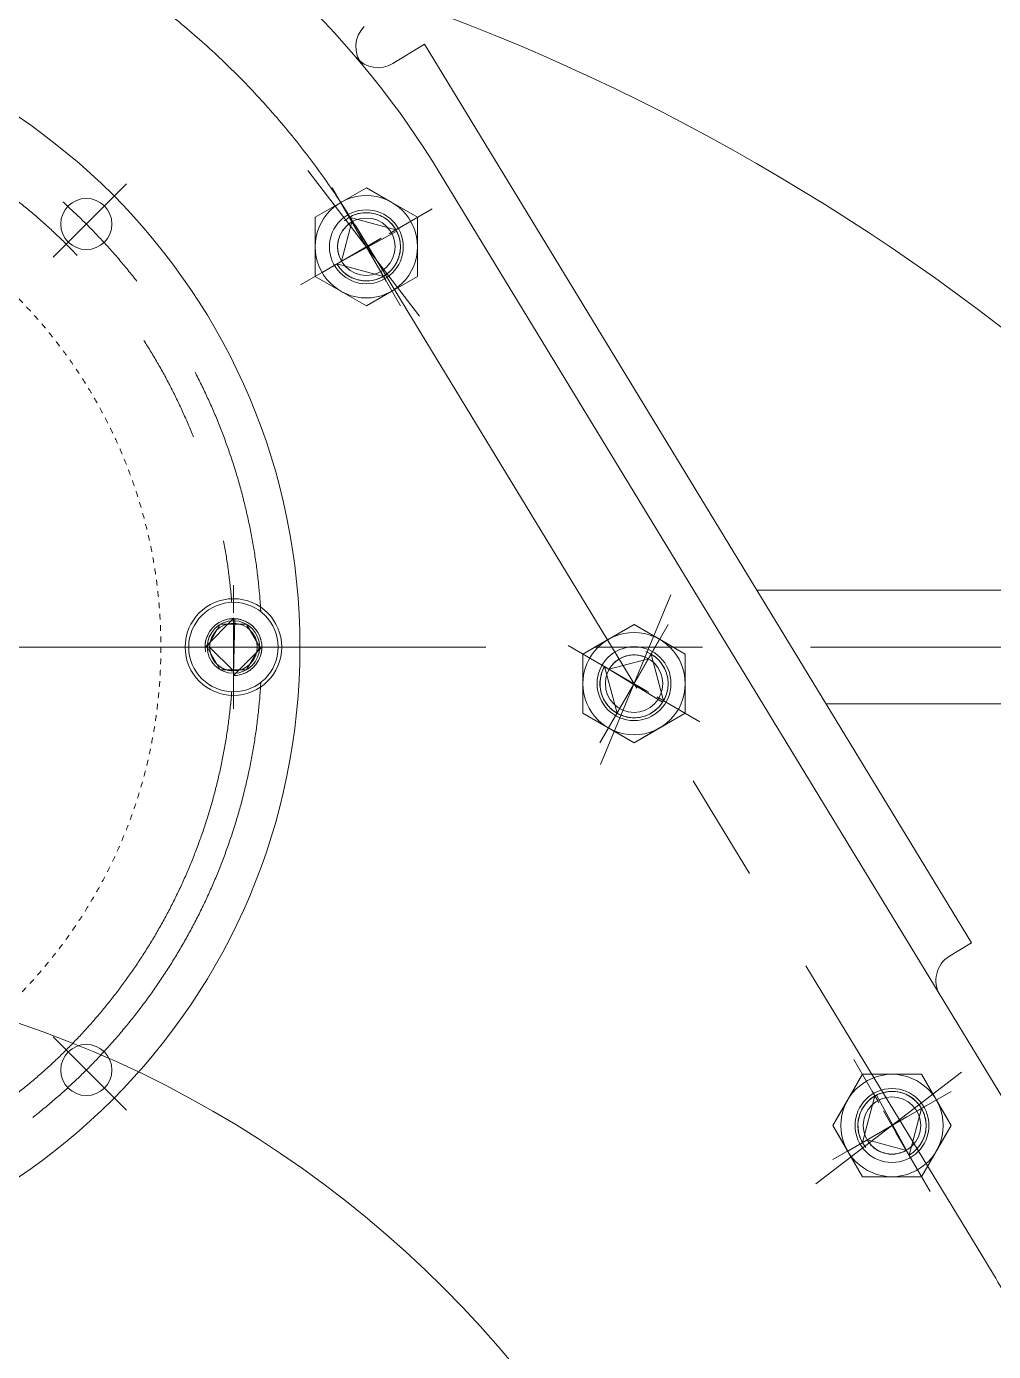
# Model space of a CAD drawing. Header units: millimetres. Extents: x 2 to 671028, y -1 to 511258.
# Drawn here: x 104835 to 109157, y 97864 to 103782 of the extents above; entities that cross this region are included whole.
import ezdxf

# ---------------------------------------------------------------- set-up
doc = ezdxf.new("R2010")
doc.units = ezdxf.units.MM
doc.header["$LTSCALE"] = 25.4
doc.set_wipeout_variables(frame=1)
for name, pattern in [('ACAD_ISO02W100', [15, 12, -3]), ('CENTER', [50.8, 31.75, -6.35, 6.35, -6.35]), ('点画线', [18, 12, -2, 2, -2]), ('虚线', [2, 1, -1])]:
    doc.linetypes.add(name, pattern=pattern)
for name, color, linetype, lineweight in [('CAXA1', 5, 'CENTER', 5), ('EB0', 7, 'Continuous', 5), ('中心线层', 5, 'CENTER', 5), ('细实线层', 7, 'Continuous', 5), ('虚线层', 6, 'ACAD_ISO02W100', 5)]:
    doc.layers.add(name, color=color, linetype=linetype, lineweight=lineweight)

msp = doc.modelspace()

# ---------------------------------------------------------------- linework, layer by layer
at = {"color": 7, "lineweight": 5}
for p, q in [((106614.33, 103703.05), (106472.24, 103616.56)), ((106614.33, 103703.05), (109057.74, 99689.28)), ((106684.53, 103123.71), (109505.07, 98490.8)), ((106353.88, 103061.98), (106125.28, 102930)), ((106239.58, 102995.99), (106353.88, 103061.98)), ((106353.88, 103061.98), (106353.88, 103061.98)), ((106353.88, 103061.98), (106468.18, 102995.99)), ((106582.48, 102930), (106353.88, 103061.98)), ((106125.28, 102930), (106239.58, 102995.99)), ((106239.58, 102995.99), (106239.58, 102995.99)), ((106468.18, 102995.99), (106468.18, 102995.99)), ((106468.18, 102995.99), (106582.48, 102930)), ((106125.28, 102798.02), (106125.28, 102930)), ((106125.28, 102930), (106125.28, 102930)), ((106125.28, 102930), (106125.28, 102666.04)), ((106284.69, 102933.81), (106277.68, 102930)), ((106289.71, 102909.17), (106277.68, 102930)), ((106277.68, 102930), (106485.86, 102874.22)), ((106277.68, 102930), (106430.08, 102666.04)), ((106291.89, 102937.24), (106284.69, 102933.81)), ((106299.26, 102940.3), (106291.89, 102937.24)), ((106306.79, 102942.96), (106299.26, 102940.3)), ((106314.44, 102945.23), (106306.79, 102942.96)), ((106322.19, 102947.09), (106314.44, 102945.23)), ((106330.04, 102948.54), (106322.19, 102947.09)), ((106337.95, 102949.58), (106330.04, 102948.54)), ((106345.9, 102950.21), (106337.95, 102949.58)), ((106353.88, 102950.42), (106345.9, 102950.21)), ((106361.86, 102950.21), (106353.88, 102950.42)), ((106369.81, 102949.58), (106361.86, 102950.21)), ((106377.72, 102948.54), (106369.81, 102949.58)), ((106385.57, 102947.09), (106377.72, 102948.54)), ((106393.32, 102945.23), (106385.57, 102947.09)), ((106400.97, 102942.96), (106393.32, 102945.23)), ((106408.49, 102940.3), (106400.97, 102942.96)), ((106415.87, 102937.24), (106408.49, 102940.3)), ((106423.07, 102933.81), (106415.87, 102937.24)), ((106430.08, 102930), (106423.07, 102933.81)), ((106436.88, 102925.83), (106430.08, 102930)), ((106443.46, 102921.31), (106436.88, 102925.83)), ((106449.79, 102916.46), (106443.46, 102921.31)), ((106455.85, 102911.27), (106449.79, 102916.46)), ((106582.48, 102930), (106582.48, 102930)), ((106582.48, 102930), (106582.48, 102798.02)), ((106582.48, 102666.04), (106582.48, 102930)), ((106489.67, 102867.21), (106221.9, 102721.82)), ((106239.53, 102856.28), (106236.63, 102850.22)), ((106242.73, 102862.19), (106239.53, 102856.28)), ((106242.73, 102733.85), (106289.71, 102909.17)), ((106242.73, 102733.85), (106289.71, 102909.17)), ((106246.24, 102867.92), (106242.73, 102862.19)), ((106250.05, 102873.46), (106246.24, 102867.92)), ((106254.14, 102878.79), (106250.05, 102873.46)), ((106258.5, 102883.9), (106254.14, 102878.79)), ((106263.13, 102888.77), (106258.5, 102883.9)), ((106268, 102893.4), (106263.13, 102888.77)), ((106273.11, 102897.76), (106268, 102893.4)), ((106278.44, 102901.85), (106273.11, 102897.76)), ((106283.98, 102905.66), (106278.44, 102901.85)), ((106289.71, 102909.17), (106283.98, 102905.66)), ((106461.64, 102905.78), (106455.85, 102911.27)), ((106467.13, 102899.99), (106461.64, 102905.78)), ((106472.32, 102893.93), (106467.13, 102899.99)), ((106477.17, 102887.6), (106472.32, 102893.93)), ((106481.69, 102881.02), (106477.17, 102887.6)), ((106485.86, 102874.22), (106481.69, 102881.02)), ((106493.1, 102860.01), (106489.67, 102867.21)), ((106496.16, 102852.63), (106493.1, 102860.01)), ((106125.28, 102666.04), (106125.28, 102798.02)), ((106125.28, 102798.02), (106125.28, 102798.02)), ((106225.71, 102804.74), (106225.54, 102798.02)), ((106225.54, 102798.02), (106225.71, 102791.3)), ((106226.24, 102811.43), (106225.71, 102804.74)), ((106227.12, 102818.1), (106226.24, 102811.43)), ((106228.34, 102824.7), (106227.12, 102818.1)), ((106229.91, 102831.24), (106228.34, 102824.7)), ((106231.82, 102837.68), (106229.91, 102831.24)), ((106234.06, 102844.01), (106231.82, 102837.68)), ((106236.63, 102850.22), (106234.06, 102844.01)), ((106498.82, 102845.11), (106496.16, 102852.63)), ((106501.09, 102837.46), (106498.82, 102845.11)), ((106502.95, 102829.71), (106501.09, 102837.46)), ((106504.4, 102821.86), (106502.95, 102829.71)), ((106505.44, 102813.95), (106504.4, 102821.86)), ((106506.07, 102806), (106505.44, 102813.95)), ((106506.28, 102798.02), (106506.07, 102806)), ((106506.07, 102790.04), (106506.28, 102798.02)), ((106582.48, 102798.02), (106582.48, 102798.02)), ((106582.48, 102798.02), (106582.48, 102666.04)), ((106225.71, 102791.3), (106226.24, 102784.6)), ((106226.24, 102784.6), (106227.12, 102777.94)), ((106227.12, 102777.94), (106228.34, 102771.34)), ((106228.34, 102771.34), (106229.91, 102764.8)), ((106229.91, 102764.8), (106231.82, 102758.36)), ((106231.82, 102758.36), (106234.06, 102752.03)), ((106234.06, 102752.03), (106236.63, 102745.82)), ((106236.63, 102745.82), (106239.53, 102739.75)), ((106239.53, 102739.75), (106242.73, 102733.85)), ((106489.67, 102728.83), (106493.1, 102736.03)), ((106493.1, 102736.03), (106496.16, 102743.4)), ((106496.16, 102743.4), (106498.82, 102750.93)), ((106498.82, 102750.93), (106501.09, 102758.58)), ((106501.09, 102758.58), (106502.95, 102766.33)), ((106502.95, 102766.33), (106504.4, 102774.18)), ((106504.4, 102774.18), (106505.44, 102782.09)), ((106505.44, 102782.09), (106506.07, 102790.04)), ((106221.9, 102721.82), (106242.73, 102733.85)), ((106221.9, 102721.82), (106226.07, 102715.02)), ((106430.08, 102666.04), (106221.9, 102721.82)), ((106226.07, 102715.02), (106230.59, 102708.44)), ((106230.59, 102708.44), (106235.44, 102702.11)), ((106235.44, 102702.11), (106240.62, 102696.04)), ((106240.62, 102696.04), (106246.12, 102690.26)), ((106246.12, 102690.26), (106251.9, 102684.76)), ((106251.9, 102684.76), (106257.97, 102679.58)), ((106257.97, 102679.58), (106264.3, 102674.73)), ((106443.46, 102674.73), (106449.79, 102679.58)), ((106449.79, 102679.58), (106455.85, 102684.76)), ((106455.85, 102684.76), (106461.64, 102690.26)), ((106461.64, 102690.26), (106467.13, 102696.04)), ((106467.13, 102696.04), (106472.32, 102702.11)), ((106472.32, 102702.11), (106477.17, 102708.44)), ((106477.17, 102708.44), (106481.69, 102715.02)), ((106481.69, 102715.02), (106485.86, 102721.82)), ((106485.86, 102721.82), (106489.67, 102728.83)), ((106239.58, 102600.05), (106125.28, 102666.04)), ((106125.28, 102666.04), (106125.28, 102666.04)), ((106125.28, 102666.04), (106353.88, 102534.05)), ((106264.3, 102674.73), (106270.88, 102670.21)), ((106270.88, 102670.21), (106277.68, 102666.04)), ((106277.68, 102666.04), (106284.69, 102662.23)), ((106284.69, 102662.23), (106291.89, 102658.8)), ((106291.89, 102658.8), (106299.26, 102655.74)), ((106299.26, 102655.74), (106306.79, 102653.08)), ((106306.79, 102653.08), (106314.44, 102650.81)), ((106314.44, 102650.81), (106322.19, 102648.95)), ((106322.19, 102648.95), (106330.04, 102647.5)), ((106330.04, 102647.5), (106337.95, 102646.45)), ((106337.95, 102646.45), (106345.9, 102645.83)), ((106345.9, 102645.83), (106353.88, 102645.62)), ((106353.88, 102534.05), (106582.48, 102666.04)), ((106353.88, 102645.62), (106361.86, 102645.83)), ((106361.86, 102645.83), (106369.81, 102646.45)), ((106369.81, 102646.45), (106377.72, 102647.5)), ((106377.72, 102647.5), (106385.57, 102648.95)), ((106385.57, 102648.95), (106393.32, 102650.81)), ((106393.32, 102650.81), (106400.97, 102653.08)), ((106400.97, 102653.08), (106408.49, 102655.74)), ((106408.49, 102655.74), (106415.87, 102658.8)), ((106415.87, 102658.8), (106423.07, 102662.23)), ((106423.07, 102662.23), (106430.08, 102666.04)), ((106430.08, 102666.04), (106436.88, 102670.21)), ((106436.88, 102670.21), (106443.46, 102674.73)), ((106582.48, 102666.04), (106468.18, 102600.05)), ((106582.48, 102666.04), (106582.48, 102666.04)), ((106353.88, 102534.05), (106239.58, 102600.05)), ((106239.58, 102600.05), (106239.58, 102600.05)), ((106468.18, 102600.05), (106353.88, 102534.05)), ((106353.88, 102534.05), (106353.88, 102534.05)), ((113364.09, 101264.37), (108098.9, 101264.37)), ((107550.26, 101110.93), (107321.66, 100978.95)), ((107435.96, 101044.94), (107550.26, 101110.93)), ((107550.26, 101110.93), (107550.26, 101110.93)), ((107550.26, 101110.93), (107664.56, 101044.94)), ((107778.86, 100978.95), (107550.26, 101110.93)), ((107321.66, 100978.95), (107435.96, 101044.94)), ((107435.96, 101044.94), (107435.96, 101044.94)), ((107664.56, 101044.94), (107664.56, 101044.94)), ((107664.56, 101044.94), (107778.86, 100978.95)), ((107321.66, 100846.97), (107321.66, 100978.95)), ((107321.66, 100978.95), (107321.66, 100978.95)), ((107321.66, 100978.95), (107321.66, 100714.99)), ((107626.46, 100978.95), (107474.06, 100714.99)), ((107491.99, 100961.32), (107486.09, 100958.12)), ((107498.06, 100964.21), (107491.99, 100961.32)), ((107504.27, 100966.79), (107498.06, 100964.21)), ((107510.6, 100969.03), (107504.27, 100966.79)), ((107517.04, 100970.94), (107510.6, 100969.03)), ((107523.58, 100972.51), (107517.04, 100970.94)), ((107530.18, 100973.73), (107523.58, 100972.51)), ((107536.84, 100974.61), (107530.18, 100973.73)), ((107543.54, 100975.13), (107536.84, 100974.61)), ((107550.26, 100975.31), (107543.54, 100975.13)), ((107556.98, 100975.13), (107550.26, 100975.31)), ((107563.67, 100974.61), (107556.98, 100975.13)), ((107570.34, 100973.73), (107563.67, 100974.61)), ((107576.94, 100972.51), (107570.34, 100973.73)), ((107583.48, 100970.94), (107576.94, 100972.51)), ((107589.92, 100969.03), (107583.48, 100970.94)), ((107596.25, 100966.79), (107589.92, 100969.03)), ((107602.46, 100964.21), (107596.25, 100966.79)), ((107608.52, 100961.32), (107602.46, 100964.21)), ((107614.43, 100958.12), (107608.52, 100961.32)), ((107614.43, 100958.12), (107626.46, 100978.95)), ((107626.46, 100978.95), (107682.24, 100770.77)), ((107633.26, 100974.78), (107626.46, 100978.95)), ((107639.84, 100970.26), (107633.26, 100974.78)), ((107646.17, 100965.41), (107639.84, 100970.26)), ((107652.23, 100960.23), (107646.17, 100965.41)), ((107658.02, 100954.73), (107652.23, 100960.23)), ((107778.86, 100978.95), (107778.86, 100978.95)), ((107778.86, 100978.95), (107778.86, 100846.97)), ((107778.86, 100714.99), (107778.86, 100978.95)), ((107407.98, 100901.59), (107405.32, 100894.06)), ((107411.04, 100908.96), (107407.98, 100901.59)), ((107414.47, 100916.16), (107411.04, 100908.96)), ((107418.28, 100923.17), (107414.47, 100916.16)), ((107474.06, 100714.99), (107418.28, 100923.17)), ((107418.28, 100923.17), (107439.11, 100911.14)), ((107678.07, 100763.97), (107418.28, 100923.17)), ((107439.11, 100911.14), (107614.43, 100958.12)), ((107439.11, 100911.14), (107614.43, 100958.12)), ((107442.62, 100916.87), (107439.11, 100911.14)), ((107446.43, 100922.41), (107442.62, 100916.87)), ((107450.52, 100927.74), (107446.43, 100922.41)), ((107454.88, 100932.85), (107450.52, 100927.74)), ((107459.51, 100937.72), (107454.88, 100932.85)), ((107464.38, 100942.35), (107459.51, 100937.72)), ((107469.49, 100946.71), (107464.38, 100942.35)), ((107474.82, 100950.8), (107469.49, 100946.71)), ((107480.36, 100954.61), (107474.82, 100950.8)), ((107486.09, 100958.12), (107480.36, 100954.61)), ((107663.51, 100948.95), (107658.02, 100954.73)), ((107668.7, 100942.88), (107663.51, 100948.95)), ((107673.55, 100936.55), (107668.7, 100942.88)), ((107678.07, 100929.97), (107673.55, 100936.55)), ((107682.24, 100923.17), (107678.07, 100929.97)), ((107686.05, 100916.16), (107682.24, 100923.17)), ((107689.48, 100908.96), (107686.05, 100916.16)), ((107692.54, 100901.59), (107689.48, 100908.96)), ((107695.2, 100894.06), (107692.54, 100901.59)), ((107321.66, 100714.99), (107321.66, 100846.97)), ((107321.66, 100846.97), (107321.66, 100846.97)), ((107398.07, 100854.95), (107397.86, 100846.97)), ((107397.86, 100846.97), (107398.07, 100838.99)), ((107398.69, 100862.9), (107398.07, 100854.95)), ((107399.74, 100870.81), (107398.69, 100862.9)), ((107401.19, 100878.66), (107399.74, 100870.81)), ((107403.05, 100886.41), (107401.19, 100878.66)), ((107405.32, 100894.06), (107403.05, 100886.41)), ((107697.47, 100886.41), (107695.2, 100894.06)), ((107699.33, 100878.66), (107697.47, 100886.41)), ((107700.78, 100870.81), (107699.33, 100878.66)), ((107701.82, 100862.9), (107700.78, 100870.81)), ((107702.45, 100854.95), (107701.82, 100862.9)), ((107702.66, 100846.97), (107702.45, 100854.95)), ((107702.45, 100838.99), (107702.66, 100846.97)), ((107778.86, 100846.97), (107778.86, 100846.97)), ((107778.86, 100846.97), (107778.86, 100714.99)), ((107398.07, 100838.99), (107398.69, 100831.04)), ((107398.69, 100831.04), (107399.74, 100823.13)), ((107399.74, 100823.13), (107401.19, 100815.28)), ((107401.19, 100815.28), (107403.05, 100807.53)), ((107403.05, 100807.53), (107405.32, 100799.88)), ((107405.32, 100799.88), (107407.98, 100792.35)), ((107407.98, 100792.35), (107411.04, 100784.98)), ((107411.04, 100784.98), (107414.47, 100777.78)), ((107686.05, 100777.78), (107689.48, 100784.98)), ((107689.48, 100784.98), (107692.54, 100792.35)), ((107692.54, 100792.35), (107695.2, 100799.88)), ((107695.2, 100799.88), (107697.47, 100807.53)), ((107697.47, 100807.53), (107699.33, 100815.28)), ((107699.33, 100815.28), (107700.78, 100823.13)), ((107700.78, 100823.13), (107701.82, 100831.04)), ((107701.82, 100831.04), (107702.45, 100838.99)), ((107414.47, 100777.78), (107418.28, 100770.77)), ((107418.28, 100770.77), (107422.45, 100763.97)), ((107422.45, 100763.97), (107426.97, 100757.39)), ((107426.97, 100757.39), (107431.82, 100751.06)), ((107431.82, 100751.06), (107437, 100744.99)), ((107437, 100744.99), (107442.5, 100739.21)), ((107442.5, 100739.21), (107448.28, 100733.71)), ((107448.28, 100733.71), (107454.35, 100728.53)), ((107454.35, 100728.53), (107460.68, 100723.68)), ((107460.68, 100723.68), (107467.26, 100719.16)), ((107633.26, 100719.16), (107639.84, 100723.68)), ((107639.84, 100723.68), (107646.17, 100728.53)), ((107646.17, 100728.53), (107652.23, 100733.71)), ((107652.23, 100733.71), (107658.02, 100739.21)), ((107658.02, 100739.21), (107663.51, 100744.99)), ((107663.51, 100744.99), (107668.7, 100751.06)), ((107668.7, 100751.06), (107673.55, 100757.39)), ((107673.55, 100757.39), (107678.07, 100763.97)), ((107682.24, 100770.77), (107686.05, 100777.78)), ((113364.09, 100756.37), (108408.14, 100756.37)), ((107435.96, 100649), (107321.66, 100714.99)), ((107321.66, 100714.99), (107321.66, 100714.99)), ((107321.66, 100714.99), (107550.26, 100583.01)), ((107467.26, 100719.16), (107474.06, 100714.99)), ((107474.06, 100714.99), (107481.07, 100711.18)), ((107481.07, 100711.18), (107488.27, 100707.75)), ((107488.27, 100707.75), (107495.64, 100704.69)), ((107495.64, 100704.69), (107503.17, 100702.03)), ((107503.17, 100702.03), (107510.82, 100699.76)), ((107510.82, 100699.76), (107518.57, 100697.9)), ((107518.57, 100697.9), (107526.42, 100696.45)), ((107526.42, 100696.45), (107534.33, 100695.4)), ((107534.33, 100695.4), (107542.28, 100694.78)), ((107542.28, 100694.78), (107550.26, 100694.57)), ((107550.26, 100583.01), (107778.86, 100714.99)), ((107550.26, 100694.57), (107558.24, 100694.78)), ((107558.24, 100694.78), (107566.19, 100695.4)), ((107566.19, 100695.4), (107574.1, 100696.45)), ((107574.1, 100696.45), (107581.95, 100697.9)), ((107581.95, 100697.9), (107589.7, 100699.76)), ((107589.7, 100699.76), (107597.35, 100702.03)), ((107597.35, 100702.03), (107604.87, 100704.69)), ((107604.87, 100704.69), (107612.25, 100707.75)), ((107612.25, 100707.75), (107619.45, 100711.18)), ((107619.45, 100711.18), (107626.46, 100714.99)), ((107626.46, 100714.99), (107633.26, 100719.16)), ((107778.86, 100714.99), (107664.56, 100649)), ((107778.86, 100714.99), (107778.86, 100714.99)), ((107550.26, 100583.01), (107435.96, 100649)), ((107664.56, 100649), (107550.26, 100583.01)), ((107664.56, 100649), (107664.56, 100649)), ((107550.26, 100583.01), (107550.26, 100583.01)), ((109057.74, 99689.28), (108960.12, 99629.86)), ((108570.98, 99102.07), (108439, 98873.47)), ((108504.99, 98987.77), (108570.98, 99102.07)), ((108570.98, 99102.07), (108570.98, 99102.07)), ((108570.98, 99102.07), (108702.97, 99102.07)), ((108834.95, 99102.07), (108570.98, 99102.07)), ((108702.97, 99102.07), (108702.97, 99102.07)), ((108702.97, 99102.07), (108834.95, 99102.07)), ((108834.95, 99102.07), (108834.95, 99102.07)), ((108834.95, 99102.07), (108900.94, 98987.77)), ((108966.93, 98873.47), (108834.95, 99102.07)), ((108640.98, 99012.7), (108633.78, 99009.26)), ((108633.78, 99009.26), (108779.17, 98741.49)), ((108648.35, 99015.75), (108640.98, 99012.7)), ((108655.87, 99018.41), (108648.35, 99015.75)), ((108663.52, 99020.68), (108655.87, 99018.41)), ((108671.28, 99022.54), (108663.52, 99020.68)), ((108679.13, 99024), (108671.28, 99022.54)), ((108687.04, 99025.04), (108679.13, 99024)), ((108694.99, 99025.66), (108687.04, 99025.04)), ((108702.97, 99025.87), (108694.99, 99025.66)), ((108710.94, 99025.66), (108702.97, 99025.87)), ((108718.9, 99025.04), (108710.94, 99025.66)), ((108726.81, 99024), (108718.9, 99025.04)), ((108734.65, 99022.54), (108726.81, 99024)), ((108742.41, 99020.68), (108734.65, 99022.54)), ((108750.06, 99018.41), (108742.41, 99020.68)), ((108757.58, 99015.75), (108750.06, 99018.41)), ((108764.95, 99012.7), (108757.58, 99015.75)), ((108772.16, 99009.26), (108764.95, 99012.7)), ((108779.17, 99005.45), (108772.16, 99009.26)), ((108439, 98873.47), (108504.99, 98987.77)), ((108504.99, 98987.77), (108504.99, 98987.77)), ((108570.98, 98949.67), (108567.18, 98942.66)), ((108570.98, 98797.27), (108626.77, 99005.45)), ((108575.15, 98956.47), (108570.98, 98949.67)), ((108570.98, 98797.27), (108834.95, 98949.67)), ((108579.67, 98963.05), (108575.15, 98956.47)), ((108584.53, 98969.38), (108579.67, 98963.05)), ((108589.71, 98975.45), (108584.53, 98969.38)), ((108595.2, 98981.23), (108589.71, 98975.45)), ((108600.99, 98986.73), (108595.2, 98981.23)), ((108607.06, 98991.91), (108600.99, 98986.73)), ((108613.39, 98996.77), (108607.06, 98991.91)), ((108619.96, 99001.29), (108613.39, 98996.77)), ((108626.77, 99005.45), (108619.96, 99001.29)), ((108785.97, 99001.29), (108779.17, 99005.45)), ((108834.95, 98949.67), (108779.17, 98741.49)), ((108792.55, 98996.77), (108785.97, 99001.29)), ((108798.88, 98991.91), (108792.55, 98996.77)), ((108804.94, 98986.73), (108798.88, 98991.91)), ((108810.73, 98981.23), (108804.94, 98986.73)), ((108816.22, 98975.45), (108810.73, 98981.23)), ((108821.4, 98969.38), (108816.22, 98975.45)), ((108826.26, 98963.05), (108821.4, 98969.38)), ((108830.78, 98956.47), (108826.26, 98963.05)), ((108834.95, 98949.67), (108830.78, 98956.47)), ((108838.76, 98942.66), (108834.95, 98949.67)), ((108900.94, 98987.77), (108966.93, 98873.47)), ((108551.4, 98889.4), (108550.78, 98881.45)), ((108552.44, 98897.31), (108551.4, 98889.4)), ((108553.9, 98905.16), (108552.44, 98897.31)), ((108555.76, 98912.92), (108553.9, 98905.16)), ((108558.03, 98920.57), (108555.76, 98912.92)), ((108560.69, 98928.09), (108558.03, 98920.57)), ((108563.74, 98935.46), (108560.69, 98928.09)), ((108567.18, 98942.66), (108563.74, 98935.46)), ((108842.19, 98935.46), (108838.76, 98942.66)), ((108845.24, 98928.09), (108842.19, 98935.46)), ((108847.91, 98920.57), (108845.24, 98928.09)), ((108850.17, 98912.92), (108847.91, 98920.57)), ((108852.04, 98905.16), (108850.17, 98912.92)), ((108853.49, 98897.31), (108852.04, 98905.16)), ((108854.53, 98889.4), (108853.49, 98897.31)), ((108855.16, 98881.45), (108854.53, 98889.4)), ((108504.99, 98759.17), (108439, 98873.47)), ((108439, 98873.47), (108439, 98873.47)), ((108439, 98873.47), (108570.98, 98644.87)), ((108550.78, 98881.45), (108550.57, 98873.47)), ((108550.57, 98873.47), (108550.78, 98865.5)), ((108550.78, 98865.5), (108551.4, 98857.54)), ((108551.4, 98857.54), (108552.44, 98849.63)), ((108552.44, 98849.63), (108553.9, 98841.79)), ((108553.9, 98841.79), (108555.76, 98834.03)), ((108555.76, 98834.03), (108558.03, 98826.38)), ((108834.95, 98644.87), (108966.93, 98873.47)), ((108847.91, 98826.38), (108850.17, 98834.03)), ((108850.17, 98834.03), (108852.04, 98841.79)), ((108852.04, 98841.79), (108853.49, 98849.63)), ((108853.49, 98849.63), (108854.53, 98857.54)), ((108854.53, 98857.54), (108855.16, 98865.5)), ((108855.37, 98873.47), (108855.16, 98881.45)), ((108855.16, 98865.5), (108855.37, 98873.47)), ((108966.93, 98873.47), (108900.94, 98759.17)), ((108966.93, 98873.47), (108966.93, 98873.47)), ((108558.03, 98826.38), (108560.69, 98818.86)), ((108560.69, 98818.86), (108563.74, 98811.48)), ((108563.74, 98811.48), (108567.18, 98804.28)), ((108567.18, 98804.28), (108570.98, 98797.27)), ((108591.82, 98809.3), (108570.98, 98797.27)), ((108767.14, 98762.33), (108591.82, 98809.3)), ((108591.82, 98809.3), (108595.33, 98803.57)), ((108767.14, 98762.33), (108591.82, 98809.3)), ((108595.33, 98803.57), (108599.14, 98798.03)), ((108599.14, 98798.03), (108603.23, 98792.7)), ((108603.23, 98792.7), (108607.59, 98787.59)), ((108607.59, 98787.59), (108612.22, 98782.72)), ((108612.22, 98782.72), (108617.09, 98778.1)), ((108617.09, 98778.1), (108622.2, 98773.73)), ((108622.2, 98773.73), (108627.53, 98769.64)), ((108627.53, 98769.64), (108633.07, 98765.84)), ((108810.73, 98765.71), (108816.22, 98771.5)), ((108816.22, 98771.5), (108821.4, 98777.56)), ((108821.4, 98777.56), (108826.26, 98783.89)), ((108826.26, 98783.89), (108830.78, 98790.47)), ((108830.78, 98790.47), (108834.95, 98797.27)), ((108834.95, 98797.27), (108838.76, 98804.28)), ((108838.76, 98804.28), (108842.19, 98811.48)), ((108842.19, 98811.48), (108845.24, 98818.86)), ((108845.24, 98818.86), (108847.91, 98826.38)), ((108570.98, 98644.87), (108504.99, 98759.17)), ((108504.99, 98759.17), (108504.99, 98759.17)), ((108633.07, 98765.84), (108638.8, 98762.33)), ((108638.8, 98762.33), (108644.7, 98759.12)), ((108644.7, 98759.12), (108650.77, 98756.23)), ((108650.77, 98756.23), (108656.97, 98753.66)), ((108656.97, 98753.66), (108663.31, 98751.41)), ((108663.31, 98751.41), (108669.75, 98749.5)), ((108669.75, 98749.5), (108676.28, 98747.94)), ((108676.28, 98747.94), (108682.89, 98746.71)), ((108682.89, 98746.71), (108689.55, 98745.83)), ((108689.55, 98745.83), (108696.25, 98745.31)), ((108696.25, 98745.31), (108702.97, 98745.13)), ((108702.97, 98745.13), (108709.68, 98745.31)), ((108709.68, 98745.31), (108716.38, 98745.83)), ((108716.38, 98745.83), (108723.04, 98746.71)), ((108723.04, 98746.71), (108729.65, 98747.94)), ((108729.65, 98747.94), (108736.18, 98749.5)), ((108736.18, 98749.5), (108742.63, 98751.41)), ((108742.63, 98751.41), (108748.96, 98753.66)), ((108748.96, 98753.66), (108755.17, 98756.23)), ((108755.17, 98756.23), (108761.23, 98759.12)), ((108761.23, 98759.12), (108767.14, 98762.33)), ((108779.17, 98741.49), (108767.14, 98762.33)), ((108779.17, 98741.49), (108785.97, 98745.66)), ((108785.97, 98745.66), (108792.55, 98750.18)), ((108792.55, 98750.18), (108798.88, 98755.03)), ((108798.88, 98755.03), (108804.94, 98760.22)), ((108804.94, 98760.22), (108810.73, 98765.71)), ((108900.94, 98759.17), (108834.95, 98644.87)), ((108900.94, 98759.17), (108900.94, 98759.17)), ((108702.97, 98644.87), (108570.98, 98644.87)), ((108570.98, 98644.87), (108570.98, 98644.87)), ((108570.98, 98644.87), (108834.95, 98644.87)), ((108834.95, 98644.87), (108702.97, 98644.87)), ((108702.97, 98644.87), (108702.97, 98644.87)), ((108834.95, 98644.87), (108834.95, 98644.87))]:
    msp.add_line(p, q, dxfattribs=at)
for centre, radius in [((105102.45, 102899.59), 114.3), ((106353.88, 102798.02), 228.6), ((106353.88, 102798.02), 165.1), ((106353.88, 102798.02), 128.34), ((107550.26, 100846.97), 228.6), ((107550.26, 100846.97), 165.1), ((107550.26, 100846.97), 128.34), ((103213.35, 94659.48), 4931.97), ((105102.45, 99121.15), 114.3), ((108702.97, 98873.47), 228.6), ((108702.97, 98873.47), 165.1), ((108702.97, 98873.47), 128.34)]:
    msp.add_circle(centre, radius, dxfattribs=at)
for centre, radius, start, end in [((103213.23, 101010.37), 4064, 31.333258, 148.668768), ((106433.86, 103692.17), 127, 135.000003, 219.784085), ((106406.2, 103725.04), 127, 220.371259, 301.331242), ((109026.16, 99521.38), 127, 121.331245, 211.331245), ((103213.35, 94660.37), 7366, 148.668749, 31.333257)]:
    msp.add_arc(centre, radius, start, end, dxfattribs=at)
at = {"layer": 'CAXA1', "linetype": 'CENTER', "lineweight": 5, "ltscale": 3}
for p, q in [((106092.86, 103138.19), (106591.77, 102488)), ((104953.86, 102751), (105282.06, 103079.19)), ((106304.82, 102892.6), (109125.39, 98259.66)), ((107714.35, 101243.11), (107400.72, 100485.94)), ((105340.87, 101010.37), (105925.07, 101010.37)), ((105340.87, 101010.37), (105925.07, 101010.37)), ((104953.86, 99269.74), (105282.06, 98941.55)), ((108362.79, 98612.45), (109012.99, 99111.36))]:
    msp.add_line(p, q, dxfattribs=at)
for radius in [14351, 2667, 2540]:
    msp.add_circle((103219.97, 101010.37), radius, dxfattribs=at)
for centre, radius, start, end in [((103213.2, 101010.4), 3619.5, 29.016883, 150.357285), ((103213.2, 101010.4), 3619.5, 26.760547, 27.616429), ((103213.35, 94660.37), 6921.5, 148.669255, 31.33338)]:
    msp.add_arc(centre, radius, start, end, dxfattribs=at)
at = {"layer": '中心线层', "color": 7, "linetype": '点画线', "lineweight": 5}
for p, q in [((106506.28, 102534.05), (106201.48, 103061.98)), ((106239.58, 102995.99), (106468.18, 102600.05)), ((106059.29, 102627.94), (106648.47, 102968.1)), ((106155.91, 102683.72), (106551.85, 102912.32)), ((107397.86, 100583.01), (107702.66, 101110.93)), ((107664.56, 101044.94), (107435.96, 100649)), ((107255.67, 101017.05), (107844.85, 100676.89)), ((107352.29, 100961.27), (107748.23, 100732.67)), ((108873.05, 98578.88), (108532.88, 99168.06)), ((108817.27, 98675.5), (108588.67, 99071.45)), ((108966.93, 99025.87), (108439, 98721.07)), ((108504.99, 98759.17), (108900.94, 98987.77))]:
    msp.add_line(p, q, dxfattribs=at)
at = {"layer": '细实线层', "color": 7, "lineweight": 5}
for centre, start, end in [((106353.88, 102798.02), 210, 130), ((107550.26, 100846.97), 150, 70), ((108702.97, 98873.47), 300, 220)]:
    msp.add_arc(centre, 152.4, start, end, dxfattribs=at)
at = {"layer": '虚线层', "color": 7, "linetype": '虚线', "lineweight": 5}
msp.add_circle((103213.23, 101010.37), 2222.5, dxfattribs=at)

# ---------------------------------------------------------------- next in the draw order: wipeouts: each hides what was drawn before it
at = {"color": 7, "lineweight": 5}
msp.add_wipeout([(105759.97, 100810.6), (105770.42, 100810.87), (105780.85, 100811.69), (105791.22, 100813.06), (105801.5, 100814.96), (105811.67, 100817.4), (105821.7, 100820.37), (105831.56, 100823.87), (105841.22, 100827.87), (105850.66, 100832.37), (105859.85, 100837.36), (105868.77, 100842.83), (105877.39, 100848.75), (105885.69, 100855.12), (105893.64, 100861.91), (105901.23, 100869.11), (105908.43, 100876.7), (105915.22, 100884.65), (105921.59, 100892.95), (105927.51, 100901.57), (105932.97, 100910.48), (105937.96, 100919.67), (105942.47, 100929.11), (105946.47, 100938.78), (105949.96, 100948.64), (105952.93, 100958.66), (105955.37, 100968.83), (105957.28, 100979.12), (105958.64, 100989.49), (105959.46, 100999.91), (105959.74, 101010.37), (105560.2, 101010.37), (105560.47, 100999.91), (105561.29, 100989.49), (105562.66, 100979.12), (105564.56, 100968.83), (105567, 100958.66), (105569.97, 100948.64), (105573.47, 100938.78), (105577.47, 100929.11), (105581.97, 100919.67), (105586.96, 100910.48), (105592.43, 100901.57), (105598.35, 100892.95), (105604.72, 100884.65), (105611.51, 100876.7), (105618.71, 100869.11), (105626.29, 100861.91), (105634.25, 100855.12), (105642.55, 100848.75), (105651.16, 100842.83), (105660.08, 100837.36), (105669.27, 100832.37), (105678.71, 100827.87), (105688.38, 100823.87), (105698.24, 100820.37), (105708.26, 100817.4), (105718.43, 100814.96), (105728.72, 100813.06), (105739.09, 100811.69), (105749.51, 100810.87), (105759.97, 100810.6), (105759.97, 101210.14), (105749.51, 101209.87), (105739.09, 101209.05), (105728.72, 101207.68), (105718.43, 101205.77), (105708.26, 101203.33), (105698.24, 101200.36), (105688.38, 101196.87), (105678.71, 101192.87), (105669.27, 101188.37), (105660.08, 101183.38), (105651.16, 101177.91), (105642.55, 101171.99), (105634.25, 101165.62), (105626.29, 101158.83), (105618.71, 101151.63), (105611.51, 101144.04), (105604.72, 101136.09), (105598.35, 101127.79), (105592.43, 101119.17), (105586.96, 101110.25), (105581.97, 101101.06), (105577.47, 101091.62), (105573.47, 101081.96), (105569.97, 101072.1), (105567, 101062.07), (105564.56, 101051.9), (105562.66, 101041.62), (105561.29, 101031.25), (105560.47, 101020.82), (105560.2, 101010.37), (105959.74, 101010.37), (105959.46, 101020.82), (105958.64, 101031.25), (105957.28, 101041.62), (105955.37, 101051.9), (105952.93, 101062.07), (105949.96, 101072.1), (105946.47, 101081.96), (105942.47, 101091.62), (105937.96, 101101.06), (105932.97, 101110.25), (105927.51, 101119.17), (105921.59, 101127.79), (105915.22, 101136.09), (105908.43, 101144.04), (105901.23, 101151.63), (105893.64, 101158.83), (105885.69, 101165.62), (105877.39, 101171.99), (105868.77, 101177.91), (105859.85, 101183.38), (105850.66, 101188.37), (105841.22, 101192.87), (105831.56, 101196.87), (105821.7, 101200.36), (105811.67, 101203.33), (105801.5, 101205.77), (105791.22, 101207.68), (105780.85, 101209.05), (105770.42, 101209.87)], dxfattribs=at)

# ---------------------------------------------------------------- next in the draw order: linework, layer by layer
for p, q in [((105632.97, 101010.37), (105759.97, 101137.37)), ((105746.69, 101136.67), (105740.1, 101135.8)), ((105753.32, 101137.19), (105746.69, 101136.67)), ((105759.97, 101137.37), (105753.32, 101137.19)), ((105766.61, 101137.19), (105759.97, 100883.37)), ((105773.24, 101136.67), (105766.61, 101137.19)), ((105779.83, 101135.8), (105773.24, 101136.67)), ((105653.46, 101079.54), (105649.98, 101073.87)), ((105657.22, 101085.02), (105653.46, 101079.54)), ((105661.27, 101090.29), (105657.22, 101085.02)), ((105665.59, 101095.35), (105661.27, 101090.29)), ((105670.17, 101100.17), (105665.59, 101095.35)), ((105674.99, 101104.75), (105670.17, 101100.17)), ((105680.04, 101109.07), (105674.99, 101104.75)), ((105685.32, 101113.11), (105680.04, 101109.07)), ((105690.8, 101116.88), (105685.32, 101113.11)), ((105696.47, 101120.35), (105690.8, 101116.88)), ((105702.31, 101123.53), (105696.47, 101120.35)), ((105708.31, 101126.39), (105702.31, 101123.53)), ((105714.45, 101128.93), (105708.31, 101126.39)), ((105720.72, 101131.15), (105714.45, 101128.93)), ((105727.1, 101133.04), (105720.72, 101131.15)), ((105733.56, 101134.59), (105727.1, 101133.04)), ((105740.1, 101135.8), (105733.56, 101134.59)), ((105786.37, 101134.59), (105779.83, 101135.8)), ((105792.84, 101133.04), (105786.37, 101134.59)), ((105799.21, 101131.15), (105792.84, 101133.04)), ((105805.48, 101128.93), (105799.21, 101131.15)), ((105811.62, 101126.39), (105805.48, 101128.93)), ((105817.62, 101123.53), (105811.62, 101126.39)), ((105823.47, 101120.35), (105817.62, 101123.53)), ((105829.14, 101116.88), (105823.47, 101120.35)), ((105834.62, 101113.11), (105829.14, 101116.88)), ((105839.89, 101109.07), (105834.62, 101113.11)), ((105844.95, 101104.75), (105839.89, 101109.07)), ((105849.77, 101100.17), (105844.95, 101104.75)), ((105854.35, 101095.35), (105849.77, 101100.17)), ((105858.67, 101090.29), (105854.35, 101095.35)), ((105862.71, 101085.02), (105858.67, 101090.29)), ((105866.48, 101079.54), (105862.71, 101085.02)), ((105869.95, 101073.87), (105866.48, 101079.54)), ((105633.66, 101023.64), (105633.14, 101017.02)), ((105634.53, 101030.24), (105633.66, 101023.64)), ((105635.74, 101036.77), (105634.53, 101030.24)), ((105637.3, 101043.24), (105635.74, 101036.77)), ((105639.18, 101049.61), (105637.3, 101043.24)), ((105641.4, 101055.88), (105639.18, 101049.61)), ((105643.95, 101062.02), (105641.4, 101055.88)), ((105646.81, 101068.03), (105643.95, 101062.02)), ((105649.98, 101073.87), (105646.81, 101068.03)), ((105873.13, 101068.03), (105869.95, 101073.87)), ((105875.99, 101062.02), (105873.13, 101068.03)), ((105878.53, 101055.88), (105875.99, 101062.02)), ((105880.75, 101049.61), (105878.53, 101055.88)), ((105882.64, 101043.24), (105880.75, 101049.61)), ((105884.19, 101036.77), (105882.64, 101043.24)), ((105885.4, 101030.24), (105884.19, 101036.77)), ((105886.27, 101023.64), (105885.4, 101030.24)), ((105886.79, 101017.02), (105886.27, 101023.64)), ((105633.14, 101017.02), (105632.97, 101010.37)), ((105653.59, 101010.37), (105632.97, 101010.37)), ((105632.97, 101010.37), (105886.97, 101010.37)), ((105759.97, 100903.99), (105653.59, 101010.37)), ((105653.59, 101010.37), (105653.74, 101004.8)), ((105759.97, 100903.99), (105653.59, 101010.37)), ((105653.74, 101004.8), (105654.17, 100999.25)), ((105654.17, 100999.25), (105654.9, 100993.73)), ((105654.9, 100993.73), (105655.91, 100988.25)), ((105655.91, 100988.25), (105657.21, 100982.84)), ((105657.21, 100982.84), (105658.8, 100977.5)), ((105658.8, 100977.5), (105660.66, 100972.25)), ((105660.66, 100972.25), (105662.79, 100967.1)), ((105662.79, 100967.1), (105665.18, 100962.07)), ((105665.18, 100962.07), (105667.84, 100957.18)), ((105886.97, 101010.37), (105759.97, 100883.37)), ((105875.99, 100958.71), (105878.53, 100964.86)), ((105878.53, 100964.86), (105880.75, 100971.12)), ((105880.75, 100971.12), (105882.64, 100977.5)), ((105882.64, 100977.5), (105884.19, 100983.96)), ((105884.19, 100983.96), (105885.4, 100990.5)), ((105885.4, 100990.5), (105886.27, 100997.09)), ((105886.27, 100997.09), (105886.79, 101003.72)), ((105886.97, 101010.37), (105886.79, 101017.02)), ((105886.79, 101003.72), (105886.97, 101010.37)), ((105667.84, 100957.18), (105670.75, 100952.43)), ((105670.75, 100952.43), (105673.91, 100947.84)), ((105673.91, 100947.84), (105677.3, 100943.42)), ((105677.3, 100943.42), (105680.91, 100939.19)), ((105680.91, 100939.19), (105684.75, 100935.15)), ((105684.75, 100935.15), (105688.79, 100931.31)), ((105688.79, 100931.31), (105693.02, 100927.7)), ((105693.02, 100927.7), (105697.44, 100924.31)), ((105697.44, 100924.31), (105702.03, 100921.15)), ((105702.03, 100921.15), (105706.78, 100918.24)), ((105706.78, 100918.24), (105711.67, 100915.59)), ((105711.67, 100915.59), (105716.7, 100913.19)), ((105716.7, 100913.19), (105721.85, 100911.06)), ((105721.85, 100911.06), (105727.1, 100909.2)), ((105727.1, 100909.2), (105732.44, 100907.62)), ((105732.44, 100907.62), (105737.85, 100906.32)), ((105737.85, 100906.32), (105743.33, 100905.3)), ((105743.33, 100905.3), (105748.85, 100904.57)), ((105748.85, 100904.57), (105754.4, 100904.14)), ((105754.4, 100904.14), (105759.97, 100903.99)), ((105759.97, 100883.37), (105759.97, 100903.99)), ((105817.62, 100897.21), (105823.47, 100900.38)), ((105823.47, 100900.38), (105829.14, 100903.86)), ((105829.14, 100903.86), (105834.62, 100907.62)), ((105834.62, 100907.62), (105839.89, 100911.67)), ((105839.89, 100911.67), (105844.95, 100915.99)), ((105844.95, 100915.99), (105849.77, 100920.57)), ((105849.77, 100920.57), (105854.35, 100925.39)), ((105854.35, 100925.39), (105858.67, 100930.44)), ((105858.67, 100930.44), (105862.71, 100935.72)), ((105862.71, 100935.72), (105866.48, 100941.2)), ((105866.48, 100941.2), (105869.95, 100946.87)), ((105869.95, 100946.87), (105873.13, 100952.71)), ((105873.13, 100952.71), (105875.99, 100958.71)), ((105759.97, 100883.37), (105766.61, 100883.54)), ((105766.61, 100883.54), (105773.24, 100884.06)), ((105773.24, 100884.06), (105779.83, 100884.93)), ((105779.83, 100884.93), (105786.37, 100886.14)), ((105786.37, 100886.14), (105792.84, 100887.7)), ((105792.84, 100887.7), (105799.21, 100889.58)), ((105799.21, 100889.58), (105805.48, 100891.8)), ((105805.48, 100891.8), (105811.62, 100894.35)), ((105811.62, 100894.35), (105817.62, 100897.21))]:
    msp.add_line(p, q, dxfattribs=at)
for centre, radius in [((103213.35, 94659.48), 9811.04), ((103199.73, 101010.4), 2857.5), ((105759.97, 101010.37), 215.9), ((105759.97, 101010.37), 106.38)]:
    msp.add_circle(centre, radius, dxfattribs=at)
for centre, radius, start, end in [((103219.97, 101010.37), 14795.5, 301.355793, 238.585014), ((103206.5, 101010.37), 13868.4, 303.508424, 236.55604)]:
    msp.add_arc(centre, radius, start, end, dxfattribs=at)
msp.add_open_spline([(113756.06, 111546.46), (112864.76, 112500.68), (110828.57, 114210.56), (107205.9, 115926.71), (103206.46, 116616.51), (99134.75, 116199.62), (95271.92, 114747.14), (91886.62, 112322.04), (89225.21, 109071.49), (87483.93, 105213.15), (86756.39, 100999.07), (87250.69, 96719.95), (88797.38, 92676.33), (91368.61, 89151.74), (94783.64, 86393.33), (98824.37, 84605.58), (103217.92, 83906.81), (107669.52, 84391.84), (111873.72, 86012.49), (115532.96, 88690.99), (118399.43, 92241.38), (120258.47, 96440.21), (120722.94, 99481.24), (120765.24, 101003.64)], degree=3, knots=[0, 0, 0, 0, 6187.6660257, 12450.3554582, 18783.7763803, 25175.5539804, 31622.0656792, 38124.7135948, 44683.2378582, 51298.5509218, 57973.8707278, 64697.0192939, 71462.7486572, 78273.5017955, 85129.2788968, 92030.0801453, 98977.2858434, 105969.7011519, 113006.6229991, 120087.9511857, 127214.4959448, 134386.4928487, 141603.6632662, 141603.6632662, 141603.6632662, 141603.6632662], dxfattribs=at)
at = {"layer": 'CAXA1', "linetype": 'CENTER', "lineweight": 5, "ltscale": 3}
msp.add_line((118500.76, 101010.37), (88122.26, 101010.37), dxfattribs=at)
msp.add_circle((103219.97, 101010.37), 13716, dxfattribs=at)
at = {"layer": 'EB0', "color": 7, "lineweight": 5}
for p, q in [((105642.65, 101010.37), (105701.31, 101111.97)), ((105701.31, 101111.97), (105818.63, 101111.97)), ((105877.29, 101010.37), (105818.63, 101111.97)), ((105877.29, 101010.37), (105818.63, 101111.97)), ((105642.65, 101010.37), (105701.31, 100908.77)), ((105877.29, 101010.37), (105818.63, 100908.77)), ((105701.31, 100908.77), (105818.63, 100908.77))]:
    msp.add_line(p, q, dxfattribs=at)
msp.add_circle((105759.97, 101010.37), 117.32, dxfattribs=at)
for start, end in [(0, 180), (180, 0)]:
    msp.add_arc((105759.97, 101010.37), 199.77, start, end, dxfattribs=at)
at = {"layer": '中心线层', "color": 7, "linetype": '点画线', "lineweight": 5}
for p, q in [((105759.97, 100734.4), (105759.97, 101286.34)), ((105759.97, 100807.17), (105759.97, 101213.57)), ((105484, 101010.37), (106035.94, 101010.37)), ((105556.77, 101010.37), (105963.17, 101010.37))]:
    msp.add_line(p, q, dxfattribs=at)
at = {"layer": '细实线层', "color": 7, "lineweight": 5}
msp.add_arc((105759.97, 101010.37), 127, 270, 190, dxfattribs=at)

doc.saveas('drawing.dxf')
